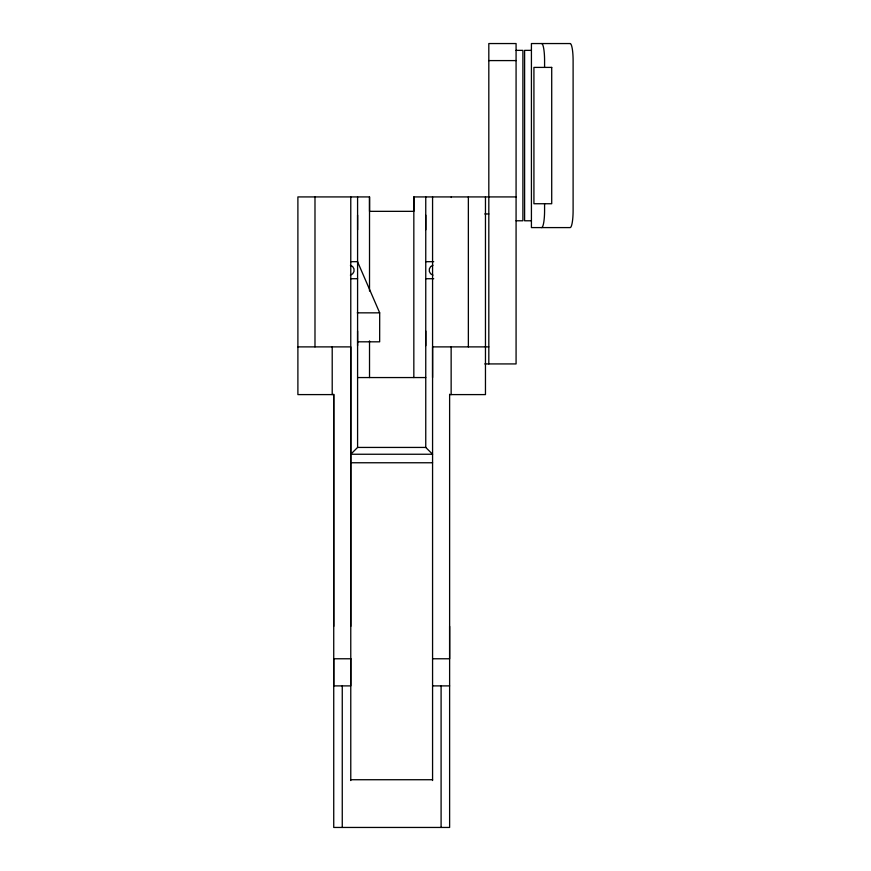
<?xml version="1.0" encoding="UTF-8"?>
<svg xmlns="http://www.w3.org/2000/svg" width="871" height="871" viewBox="0 0 871 871"><rect width="100%" height="100%" fill="white"/><g stroke="black" fill="none" stroke-linecap="round" stroke-linejoin="round"><path stroke-width="1.31" d="M314.986 346.887L314.986 196.922M332.21 394.596L332.21 346.887M333.735 394.269L333.735 827.45L449.621 827.45L449.621 394.269M342.259 827.45L342.259 685.891M350.773 780.536L350.773 196.922M425.756 196.922L425.756 447.433L432.571 454.248L350.773 454.248L357.589 447.433L357.589 196.922M369.522 377.557L369.522 340.888M369.522 291.066L369.522 196.922L297.893 196.922L297.893 394.596L333.735 394.596L333.735 626.358M357.676 262.019L379.691 312.852L379.658 341.824L357.546 341.813M516.078 196.922L413.834 196.922L413.823 211.337L369.522 211.337L369.522 196.922M432.571 780.536L432.571 196.922M468.358 346.887L468.358 196.922M485.463 196.922L485.463 394.596L449.621 394.596M379.669 312.852L357.262 312.841M516.078 50.366L522.894 50.366L522.894 220.777L516.078 220.777M531.419 50.366L524.603 50.366L524.603 220.777L531.419 220.777M488.816 60.589L516.078 60.589M484.799 213.961L488.816 213.961M350.773 261.681L357.589 261.681M425.756 261.681L433.714 261.681M350.773 278.72L357.589 278.72M425.756 278.72L433.714 278.72M297.893 346.887L350.773 346.887L350.773 626.358M488.816 346.887L432.571 346.887L432.571 377.557M484.799 363.926L516.078 363.926L516.078 43.55L488.816 43.55L488.816 363.926M357.589 377.557L425.756 377.557M357.589 447.433L425.756 447.433M350.773 462.762L432.571 462.762M432.571 658.77L449.621 658.77L449.621 626.358M432.571 685.891L449.621 685.891M350.773 779.73L432.571 779.73M544.582 67.405L544.582 60.589A17.039 2.961 -90 0 0 541.62 43.55M544.582 203.738L544.582 210.553A17.039 2.961 -90 0 1 541.62 227.592M451.32 196.922L451.32 197.499M451.145 346.887L451.145 394.596M441.096 685.891L441.096 827.45M425.756 215.159L425.756 229.813M425.756 331.034L425.756 345.689M413.834 196.922L413.834 377.557M357.589 215.159L357.589 229.813M357.589 331.034L357.589 345.689M350.392 265.263A5.117 5.117 0 0 1 350.392 275.138M432.952 275.138A5.117 5.117 0 0 1 432.952 265.263M570.146 43.55L531.419 43.55L531.419 227.592L570.146 227.592A17.039 2.961 -90 0 0 573.107 210.553L573.107 60.589A17.039 2.961 -90 0 0 570.146 43.55M551.713 67.405L533.923 67.405L533.923 203.738L551.713 203.738L551.713 67.405M350.773 658.77L333.735 658.77L333.735 685.891L350.773 685.891L350.773 658.77"/></g></svg>
